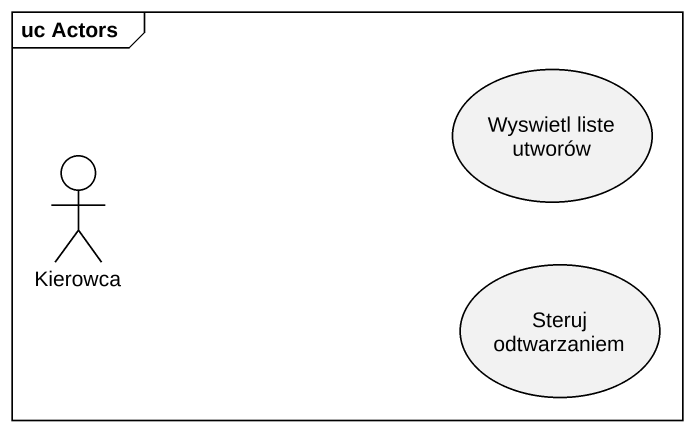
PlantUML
@startuml
mainframe uc Actors
usecase "Wyswietl liste utworów" as Wyswietl_liste_utworów
actor Kierowca
usecase "Steruj odtwarzaniem" as Steruj_odtwarzaniem
@enduml
